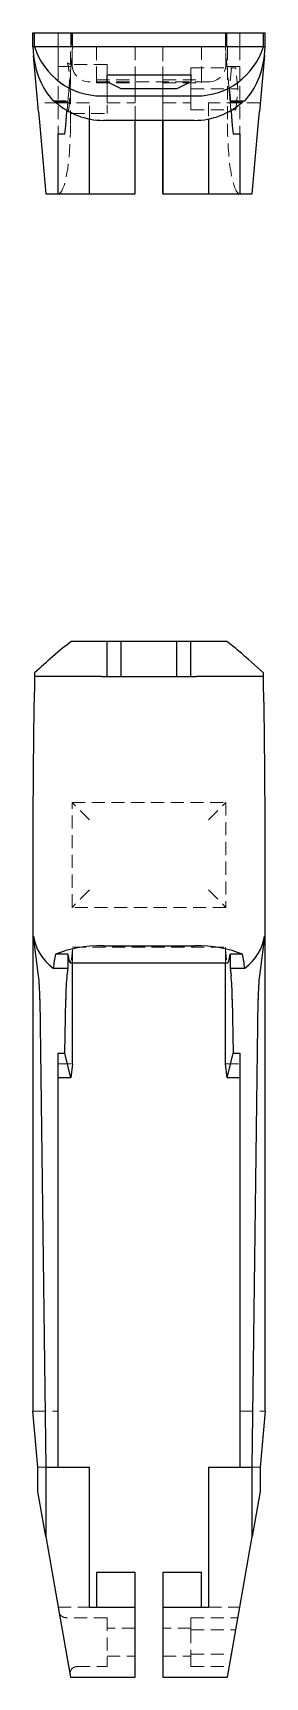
# Model space of a CAD drawing. Header units: millimetres. Extents: x 72 to 231, y 7 to 166.
# Drawn here: x 71.8 to 94.2, y 7 to 165.8 of the extents above.
import ezdxf

# ---------------------------------------------------------------- set-up
doc = ezdxf.new("R2010")
doc.units = ezdxf.units.MM
doc.linetypes.add('HIDDEN', pattern=[1.905, 1.27, -0.635])

msp = doc.modelspace()

# ---------------------------------------------------------------- linework, layer by layer
at = {"color": 7, "linetype": 'Continuous', "lineweight": 25}
for p, q in [((71.79, 164.42), (71.79, 165.77)), ((71.79, 165.77), (71.96, 165.77)), ((71.96, 164.42), (71.96, 165.77)), ((75.49, 164.42), (75.49, 165.77)), ((75.49, 165.77), (90.51, 165.77)), ((90.51, 164.42), (90.51, 165.77)), ((94.04, 164.42), (94.04, 165.77)), ((94.04, 165.77), (94.21, 165.77)), ((94.21, 164.42), (94.21, 165.77)), ((71.96, 164.42), (71.79, 164.42)), ((71.79, 164.42), (71.86, 163.6)), ((72.34, 158.18), (71.86, 163.6)), ((90.51, 164.42), (75.49, 164.42)), ((94.14, 163.6), (93.66, 158.18)), ((94.21, 164.42), (94.04, 164.42)), ((94.14, 163.6), (94.21, 164.42)), ((78.95, 161.72), (87.05, 161.72)), ((78.95, 161.04), (78.95, 161.72)), ((80.3, 160.36), (78.95, 161.04)), ((85.7, 160.36), (80.3, 160.36)), ((87.05, 161.04), (85.7, 160.36)), ((87.05, 161.72), (87.05, 161.04)), ((78.4, 159.69), (87.6, 159.69)), ((72.34, 158.18), (72.46, 156.78)), ((74.96, 156.78), (75.08, 158.18)), ((75.09, 158.28), (75.08, 158.18)), ((77.26, 150.23), (77.26, 157.46)), ((78.61, 157.33), (87.39, 157.33)), ((81.65, 150.23), (81.65, 157.33)), ((84.35, 157.33), (84.35, 150.23)), ((84.35, 156.99), (84.35, 157.33)), ((88.74, 157.46), (88.74, 150.23)), ((90.91, 158.28), (90.92, 158.18)), ((90.92, 158.18), (91.04, 156.78)), ((93.54, 156.78), (93.66, 158.18)), ((72.46, 156.78), (73.03, 150.23)), ((74.22, 156.02), (74.89, 156.02)), ((74.22, 150.23), (74.22, 156.02)), ((74.89, 156.02), (74.96, 156.78)), ((91.04, 156.78), (91.11, 156.02)), ((91.11, 156.02), (91.78, 156.02)), ((91.78, 156.02), (91.78, 150.23)), ((92.97, 150.23), (93.54, 156.78)), ((73.03, 150.23), (74.22, 150.23)), ((74.22, 150.23), (77.26, 150.23)), ((77.26, 150.23), (81.65, 150.23)), ((84.35, 150.23), (88.74, 150.23)), ((88.74, 150.23), (91.78, 150.23)), ((91.78, 150.23), (92.97, 150.23)), ((78.95, 107), (75.49, 107)), ((78.95, 103.62), (78.95, 107)), ((80.3, 107), (78.95, 107)), ((80.3, 103.62), (80.3, 107)), ((85.7, 107), (80.3, 107)), ((85.7, 103.62), (85.7, 107)), ((87.05, 107), (85.7, 107)), ((87.05, 103.62), (87.05, 107)), ((90.51, 107), (87.05, 107)), ((78.4, 103.62), (71.96, 103.62)), ((78.4, 103.62), (87.6, 103.62)), ((94.04, 103.62), (87.6, 103.62)), ((71.79, 87.5), (71.79, 32.68)), ((94.21, 32.68), (94.21, 87.5)), ((72.34, 74.73), (71.86, 78.53)), ((94.14, 78.53), (93.66, 74.73)), ((75.16, 76.8), (73.97, 76.8)), ((75.16, 76.8), (75.17, 75.46)), ((75.16, 76.8), (75.26, 76.3)), ((78.61, 77.63), (87.39, 77.63)), ((90.74, 76.3), (90.84, 76.8)), ((90.84, 76.8), (90.83, 75.46)), ((92.03, 76.8), (90.84, 76.8)), ((73.74, 75.46), (75.17, 75.46)), ((75.17, 75.46), (75.08, 74.73)), ((75.38, 75.98), (90.62, 75.98)), ((75.63, 66.21), (75.63, 75.98)), ((90.37, 66.21), (90.37, 75.98)), ((90.83, 75.46), (90.92, 74.73)), ((90.83, 75.46), (92.26, 75.46)), ((72.46, 72.45), (73.03, 27.27)), ((74.89, 67.24), (74.96, 72.45)), ((91.04, 72.45), (91.11, 67.24)), ((92.97, 27.27), (93.54, 72.45)), ((74.22, 67.24), (74.89, 67.24)), ((74.22, 27.27), (74.22, 67.24)), ((75.46, 64.88), (74.89, 67.24)), ((90.54, 64.88), (91.11, 67.24)), ((91.11, 67.24), (91.78, 67.24)), ((91.78, 67.24), (91.78, 27.27)), ((75.63, 66.21), (75.46, 64.88)), ((90.54, 64.88), (90.37, 66.21)), ((75.46, 64.88), (74.22, 64.88)), ((91.78, 64.88), (90.54, 64.88)), ((72.27, 27.27), (71.79, 32.68)), ((94.21, 32.68), (93.73, 27.27)), ((72.27, 24.92), (72.27, 27.27)), ((73.03, 27.27), (73.03, 20.57)), ((73.03, 27.27), (74.22, 27.27)), ((74.22, 27.27), (77.26, 27.27)), ((77.26, 13.76), (77.26, 27.27)), ((88.74, 27.27), (88.74, 13.76)), ((88.74, 27.27), (91.78, 27.27)), ((91.78, 27.27), (92.97, 27.27)), ((92.97, 20.57), (92.97, 27.27)), ((93.73, 27.27), (93.73, 24.92)), ((73.03, 20.57), (72.27, 24.92)), ((93.73, 24.92), (92.97, 20.57)), ((73.03, 20.57), (74.23, 13.76)), ((91.77, 13.76), (92.97, 20.57)), ((77.93, 17.14), (77.93, 13.76)), ((77.93, 17.14), (81.65, 17.14)), ((81.65, 13.76), (81.65, 17.14)), ((84.35, 17.14), (88.07, 17.14)), ((84.35, 17.14), (84.35, 13.76)), ((88.07, 13.76), (88.07, 17.14)), ((74.23, 13.76), (75.43, 7)), ((77.26, 13.76), (81.65, 13.76)), ((81.65, 7), (81.65, 13.76)), ((84.35, 13.76), (88.74, 13.76)), ((84.35, 13.76), (84.35, 7)), ((90.57, 7), (91.77, 13.76)), ((75.43, 7), (81.65, 7)), ((84.35, 7), (90.57, 7))]:
    msp.add_line(p, q, dxfattribs=at)
at = {"color": 7, "linetype": 'HIDDEN', "lineweight": 18}
for p, q in [((74.22, 164.42), (74.22, 165.77)), ((75.57, 162.73), (75.57, 165.77)), ((75.63, 164.42), (75.63, 165.77)), ((90.37, 164.42), (90.37, 165.77)), ((90.43, 165.77), (90.43, 162.73)), ((91.78, 164.42), (91.78, 165.77)), ((74.22, 162.51), (74.22, 164.42)), ((74.23, 164.42), (74.23, 159.01)), ((75.26, 160.18), (75.63, 164.42)), ((75.43, 156.99), (75.43, 164.42)), ((77.93, 164.42), (77.93, 161.25)), ((81.65, 161.25), (81.65, 164.42)), ((81.65, 164.42), (81.65, 164.42)), ((81.65, 164.42), (81.65, 156.99)), ((84.35, 157.33), (84.35, 164.42)), ((84.35, 164.42), (84.35, 161.25)), ((84.35, 164.42), (84.35, 164.42)), ((88.07, 161.25), (88.07, 164.42)), ((90.74, 160.18), (90.37, 164.42)), ((90.57, 164.42), (90.57, 156.99)), ((91.77, 164.42), (91.77, 159.01)), ((91.78, 164.42), (91.78, 162.51)), ((74.22, 162.51), (74.22, 156.02)), ((75.46, 162.51), (74.22, 162.51)), ((78.95, 162.73), (75.52, 162.73)), ((87.05, 162.39), (87.05, 161.72)), ((87.05, 162.39), (87.05, 162.39)), ((87.05, 162.39), (91.38, 162.39)), ((87.05, 161.72), (87.05, 162.39)), ((91.78, 162.51), (90.54, 162.51)), ((90.96, 162.39), (90.76, 160.36)), ((91.58, 160.36), (91.38, 162.39)), ((91.78, 162.51), (91.78, 156.02)), ((88.74, 161.04), (77.26, 161.04)), ((77.93, 161.25), (81.65, 161.25)), ((77.93, 161.25), (77.93, 160.96)), ((77.93, 160.96), (81.65, 160.96)), ((81.65, 160.96), (81.65, 161.25)), ((81.65, 157.33), (81.65, 160.96)), ((84.35, 161.25), (84.35, 160.96)), ((84.35, 161.25), (88.07, 161.25)), ((84.35, 160.96), (84.35, 157.33)), ((84.35, 160.96), (88.07, 160.96)), ((87.05, 161.04), (87.05, 160.36)), ((87.05, 160.36), (87.05, 161.04)), ((87.05, 160.36), (87.05, 158.34)), ((87.05, 160.36), (91.58, 160.36)), ((88.07, 160.96), (88.07, 161.25)), ((90.76, 160.36), (90.96, 158.34)), ((91.38, 158.34), (91.58, 160.36)), ((74.22, 159.01), (72.27, 159.01)), ((73.74, 159.22), (75.17, 159.22)), ((75.16, 159.1), (73.97, 159.1)), ((77.26, 159.01), (74.22, 159.01)), ((75.16, 159.1), (75.09, 158.28)), ((75.16, 159.1), (75.26, 160.18)), ((77.26, 157.46), (77.26, 159.01)), ((78.95, 159.01), (81.65, 159.01)), ((84.35, 159.01), (87.05, 159.01)), ((87.05, 158.34), (87.05, 159.01)), ((91.78, 159.01), (88.74, 159.01)), ((88.74, 159.01), (88.74, 157.46)), ((90.74, 160.18), (90.84, 159.1)), ((90.83, 159.22), (92.26, 159.22)), ((90.84, 159.1), (90.91, 158.28)), ((92.03, 159.1), (90.84, 159.1)), ((93.73, 159.01), (91.78, 159.01)), ((75.52, 158), (78.95, 158)), ((87.05, 158.34), (91.38, 158.34)), ((87.05, 158.34), (87.05, 158.34)), ((77.26, 89.77), (75.57, 91.46)), ((75.57, 91.46), (90.43, 91.46)), ((75.57, 81.32), (75.57, 91.46)), ((88.74, 89.77), (90.43, 91.46)), ((90.43, 91.46), (90.43, 81.32)), ((77.26, 83.01), (75.57, 81.32)), ((88.74, 83.01), (90.43, 81.32)), ((90.43, 81.32), (75.57, 81.32)), ((75.63, 75.98), (75.63, 77.49)), ((75.63, 77.49), (90.37, 77.49)), ((90.37, 75.98), (90.37, 77.49)), ((74.22, 66.21), (75.63, 66.21)), ((90.37, 66.21), (91.78, 66.21)), ((71.79, 32.68), (74.22, 32.68)), ((91.78, 32.68), (94.21, 32.68)), ((73.03, 27.27), (72.27, 27.27)), ((93.73, 27.27), (92.97, 27.27)), ((74.23, 13.76), (77.26, 13.76)), ((78.95, 12.74), (74.95, 12.74)), ((77.26, 13.76), (77.26, 13.76)), ((78.95, 12.74), (78.95, 8.01)), ((87.05, 12.72), (87.05, 11.55)), ((87.05, 12.72), (91.58, 12.72)), ((88.74, 13.76), (88.74, 13.76)), ((88.74, 13.76), (91.77, 13.76)), ((81.65, 11.73), (78.95, 11.73)), ((87.05, 11.73), (84.35, 11.73)), ((87.05, 11.55), (87.05, 9.21)), ((87.05, 11.55), (91.38, 11.55)), ((76.05, 8.01), (78.95, 8.01)), ((78.95, 9.03), (81.65, 9.03)), ((84.35, 9.03), (87.05, 9.03)), ((87.05, 9.21), (87.05, 8.04)), ((87.05, 9.21), (90.96, 9.21)), ((87.05, 8.04), (90.76, 8.04)), ((75.39, 7.52), (75.4, 7.5))]:
    msp.add_line(p, q, dxfattribs=at)
at = {"color": 7, "linetype": 'HIDDEN', "lineweight": 18, "flags": 128}
for points in [[(78.95, 161.72), (78.95, 161.83), (78.95, 162.15), (78.95, 162.41), (78.95, 162.6), (78.95, 162.71), (78.95, 162.73), (78.95, 162.66), (78.95, 162.52), (78.95, 162.29), (78.95, 162), (78.95, 161.72)], [(78.95, 160.36), (78.95, 159.92), (78.95, 159.49), (78.95, 159.09), (78.95, 158.73), (78.95, 158.44), (78.95, 158.21), (78.95, 158.07), (78.95, 158), (78.95, 158.02), (78.95, 158.13), (78.95, 158.32), (78.95, 158.58), (78.95, 158.9), (78.95, 159.28), (78.95, 159.7), (78.95, 160.14), (78.95, 160.59), (78.95, 161.03), (78.95, 161.04)], [(78.95, 161.04), (78.95, 160.81), (78.95, 160.36)], [(78.95, 160.36), (78.95, 160.7), (78.95, 161.02), (78.95, 161.04)], [(78.95, 161.04), (78.95, 160.86), (78.95, 160.53), (78.95, 160.2), (78.95, 159.87), (78.95, 159.57), (78.95, 159.32), (78.95, 159.14), (78.95, 159.04), (78.95, 159.02), (78.95, 159.08), (78.95, 159.22), (78.95, 159.44), (78.95, 159.71), (78.95, 160.03), (78.95, 160.36), (78.95, 160.36)], [(81.65, 160.36), (81.65, 160.03), (81.65, 159.71), (81.65, 159.44), (81.65, 159.22), (81.65, 159.08), (81.65, 159.02), (81.65, 159.04), (81.65, 159.14), (81.65, 159.32), (81.65, 159.57), (81.65, 159.87), (81.65, 160.2), (81.65, 160.53), (81.65, 160.86), (81.65, 161.16), (81.65, 161.41), (81.65, 161.59), (81.65, 161.69), (81.65, 161.71), (81.65, 161.65), (81.65, 161.51), (81.65, 161.29), (81.65, 161.02), (81.65, 160.7), (81.65, 160.36)], [(84.35, 160.36), (84.35, 160.7), (84.35, 161.02), (84.35, 161.29), (84.35, 161.51), (84.35, 161.65), (84.35, 161.71), (84.35, 161.69), (84.35, 161.59), (84.35, 161.41), (84.35, 161.16), (84.35, 160.86), (84.35, 160.53), (84.35, 160.2), (84.35, 159.87), (84.35, 159.57), (84.35, 159.32), (84.35, 159.14), (84.35, 159.04), (84.35, 159.02), (84.35, 159.08), (84.35, 159.22), (84.35, 159.44), (84.35, 159.71), (84.35, 160.03), (84.35, 160.36)], [(87.05, 160.36), (87.05, 160.03), (87.05, 159.71), (87.05, 159.44), (87.05, 159.22), (87.05, 159.08), (87.05, 159.02), (87.05, 159.04), (87.05, 159.14), (87.05, 159.32), (87.05, 159.57), (87.05, 159.87), (87.05, 160.2), (87.05, 160.53), (87.05, 160.86), (87.05, 161.04)], [(87.05, 161.04), (87.05, 161.02), (87.05, 160.7), (87.05, 160.36)], [(81.65, 156.99), (81.65, 156.23), (81.65, 155.48), (81.65, 154.75), (81.65, 154.05), (81.65, 153.39), (81.65, 152.77), (81.65, 152.21), (81.65, 151.7), (81.65, 151.27), (81.65, 150.9), (81.65, 150.61), (81.65, 150.4), (81.65, 150.27), (81.65, 150.23)]]:
    msp.add_lwpolyline(points, dxfattribs=at)
at = {"color": 7, "linetype": 'Continuous', "lineweight": 25, "flags": 128}
msp.add_lwpolyline([(84.35, 150.23), (84.35, 150.27), (84.35, 150.4), (84.35, 150.61), (84.35, 150.9), (84.35, 151.27), (84.35, 151.7), (84.35, 152.21), (84.35, 152.77), (84.35, 153.39), (84.35, 154.05), (84.35, 154.75), (84.35, 155.48), (84.35, 156.23), (84.35, 156.99)], dxfattribs=at)
at = {"color": 7, "linetype": 'HIDDEN', "lineweight": 18}
for centre, start, end in [((77.26, 162.73), 180, 270), ((88.74, 162.73), 270, 0)]:
    msp.add_arc(centre, 1.69, start, end, dxfattribs=at)
at = {"color": 7, "linetype": 'Continuous', "lineweight": 25}
for centre, major_axis, ratio, start_param, end_param in [((78.59, 164.23), (-0.35, 7.24), 0.932251, 1.613203, 2.290286), ((78.4, 166.47), (0.59, -6.76), 0.995862, 4.933189, 6.196278), ((87.6, 166.47), (-0.59, -6.76), 0.995862, 0.086907, 1.349996), ((87.41, 164.23), (0.35, 7.24), 0.932251, 3.9929, 4.669982), ((78.83, 161.52), (6.76, 0.19), 0.491164, 3.847551, 3.897803), ((78.63, 163.83), (6.75, 0.26), 0.96315, 3.916368, 4.672923), ((87.37, 163.83), (6.75, -0.26), 0.96315, 4.751855, 5.50841), ((87.17, 161.52), (6.76, -0.19), 0.491164, 5.526975, 5.577227), ((78.57, 81.02), (-0.59, 74.63), 0.090533, 1.262369, 1.483169), ((78.57, 81.02), (-0.59, 74.63), 0.090533, 1.257605, 1.262369), ((87.43, 81.02), (0.59, 74.63), 0.090533, 5.020817, 5.025581), ((87.43, 81.02), (0.59, 74.63), 0.090533, 4.800016, 5.020817), ((78.59, 78.97), (6.76, -0.08), 0.750793, 3.243839, 3.920921), ((87.41, 78.97), (6.76, 0.08), 0.750793, 5.503857, 6.180939), ((78.83, 49.15), (-0.31, 38.03), 0.177659, 0.755119, 0.805371), ((78.63, 74.59), (6.76, -0.01), 0.44917, 1.57437, 2.330924), ((75.38, 79.36), (0, 3.38), 0.087489, 2.70526, 3.141593), ((87.37, 74.59), (6.76, 0.01), 0.44917, 0.810669, 1.567223), ((90.62, 79.36), (0, 3.38), 0.087489, 3.141593, 3.577925), ((87.17, 49.15), (0.31, 38.03), 0.177659, 5.477814, 5.528067), ((72.17, 71.96), (0, 3.38), 0.087489, 4.856314, 5.67232), ((75.25, 71.96), (0, 3.38), 0.087489, 0.610865, 1.426871), ((90.75, 71.96), (0, 3.38), 0.087489, 4.856314, 5.67232), ((93.83, 71.96), (0, 3.38), 0.087489, 0.610865, 1.426871)]:
    msp.add_ellipse(centre, major_axis=major_axis, ratio=ratio, start_param=start_param, end_param=end_param, dxfattribs=at)
at = {"color": 7, "linetype": 'HIDDEN', "lineweight": 18}
for centre, major_axis, ratio, start_param, end_param in [((74.23, 156.99), (0, 6.76), 0.176327, 3.141593, 4.712389), ((91.77, 156.99), (0, 6.76), 0.176327, 1.570796, 3.141593), ((75.38, 79.36), (0, 3.38), 0.087489, 3.141593, 4.126499), ((90.62, 79.36), (0, 3.38), 0.087489, 2.156686, 3.141593)]:
    msp.add_ellipse(centre, major_axis=major_axis, ratio=ratio, start_param=start_param, end_param=end_param, dxfattribs=at)
at = {"color": 7, "linetype": 'Continuous', "lineweight": 25}
for points, knots in [([(71.96, 165.77), (72.52, 165.77), (73.11, 165.77), (73.68, 165.77), (74.38, 165.77), (74.97, 165.77), (75.49, 165.77)], [0, 0, 0, 0, 0.3350446, 0.3350446, 0.3350446, 0.7427335, 0.7427335, 0.7427335, 0.7427335]), ([(90.51, 165.77), (90.89, 165.77), (91.28, 165.77), (91.67, 165.77), (92.45, 165.77), (93.31, 165.77), (94.04, 165.77)], [0.2717984, 0.2717984, 0.2717984, 0.2717984, 0.4564175, 0.4564175, 0.4564175, 0.8200626, 0.8200626, 0.8200626, 0.8200626]), ([(75.49, 164.42), (74.97, 164.42), (74.38, 164.42), (73.68, 164.42), (73.11, 164.42), (72.52, 164.42), (71.96, 164.42)], [-0.7427335, -0.7427335, -0.7427335, -0.7427335, -0.3350446, -0.3350446, -0.3350446, 0, 0, 0, 0]), ([(94.04, 164.42), (93.31, 164.42), (92.45, 164.42), (91.67, 164.42), (91.28, 164.42), (90.89, 164.42), (90.51, 164.42)], [-0.8200626, -0.8200626, -0.8200626, -0.8200626, -0.4564175, -0.4564175, -0.4564175, -0.2717984, -0.2717984, -0.2717984, -0.2717984]), ([(75.49, 107), (74.97, 106.62), (74.38, 106.13), (73.68, 105.52), (73.11, 105.02), (72.52, 104.47), (71.96, 103.96)], [-0.7427335, -0.7427335, -0.7427335, -0.7427335, -0.3350446, -0.3350446, -0.3350446, 0, 0, 0, 0]), ([(94.04, 103.96), (93.31, 104.64), (92.45, 105.42), (91.67, 106.08), (91.28, 106.41), (90.89, 106.72), (90.51, 107)], [-0.8200626, -0.8200626, -0.8200626, -0.8200626, -0.4564175, -0.4564175, -0.4564175, -0.2717984, -0.2717984, -0.2717984, -0.2717984])]:
    msp.add_open_spline(points, degree=3, knots=knots, dxfattribs=at)
at = {"color": 7, "linetype": 'HIDDEN', "lineweight": 18}
for points, knots in [([(75.51, 162.73), (75.44, 162.74), (75.3, 162.76), (75.17, 162.84), (75.12, 162.88), (75.13, 162.85), (75.16, 162.74), (75.22, 162.49), (75.28, 162.11), (75.33, 161.62), (75.37, 161.08), (75.38, 160.51), (75.38, 159.95), (75.35, 159.4), (75.31, 158.89), (75.26, 158.44), (75.21, 158.15), (75.16, 157.98), (75.15, 157.89), (75.2, 157.94), (75.41, 157.98), (75.51, 158)], [0, 0, 0, 0, 0.040831, 0.075651, 0.1049, 0.129546, 0.180428, 0.236544, 0.29797, 0.362264, 0.425727, 0.488151, 0.549591, 0.610691, 0.673293, 0.737172, 0.802129, 0.834941, 0.867519, 0.932368, 1, 1, 1, 1]), ([(74.98, 12.74), (74.9, 12.75), (74.74, 12.77), (74.53, 12.89), (74.38, 13.08), (74.33, 13.23), (74.31, 13.31)], [0, 0, 0, 0, 0.250029, 0.500102, 0.750013, 1, 1, 1, 1]), ([(74.74, 10.89), (74.77, 10.71), (74.84, 10.32), (74.95, 9.71), (75.06, 9.09), (75.17, 8.53), (75.26, 8.07), (75.33, 7.72), (75.36, 7.61), (75.37, 7.55)], [0, 0, 0, 0, 0.119107, 0.263837, 0.409903, 0.556399, 0.703322, 0.851288, 1, 1, 1, 1]), ([(75.06, 9.08), (75.1, 8.83), (75.19, 8.33), (75.29, 7.82), (75.36, 7.53), (75.38, 7.52), (75.39, 7.52)], [0, 0, 0, 0, 0.2821108, 0.5563675, 0.8234423, 1, 1, 1, 1]), ([(75.4, 7.5), (75.42, 7.57), (75.47, 7.72), (75.63, 7.88), (75.83, 7.99), (75.98, 8.01), (76.05, 8.01)], [0, 0, 0, 0, 0.249904, 0.499988, 0.750035, 1, 1, 1, 1]), ([(75.4, 7.5), (75.39, 7.46), (75.37, 7.36), (75.38, 7.26), (75.39, 7.21)], [0, 0, 0, 0, 0.500108, 1, 1, 1, 1])]:
    msp.add_open_spline(points, degree=3, knots=knots, dxfattribs=at)

doc.saveas('drawing.dxf')
